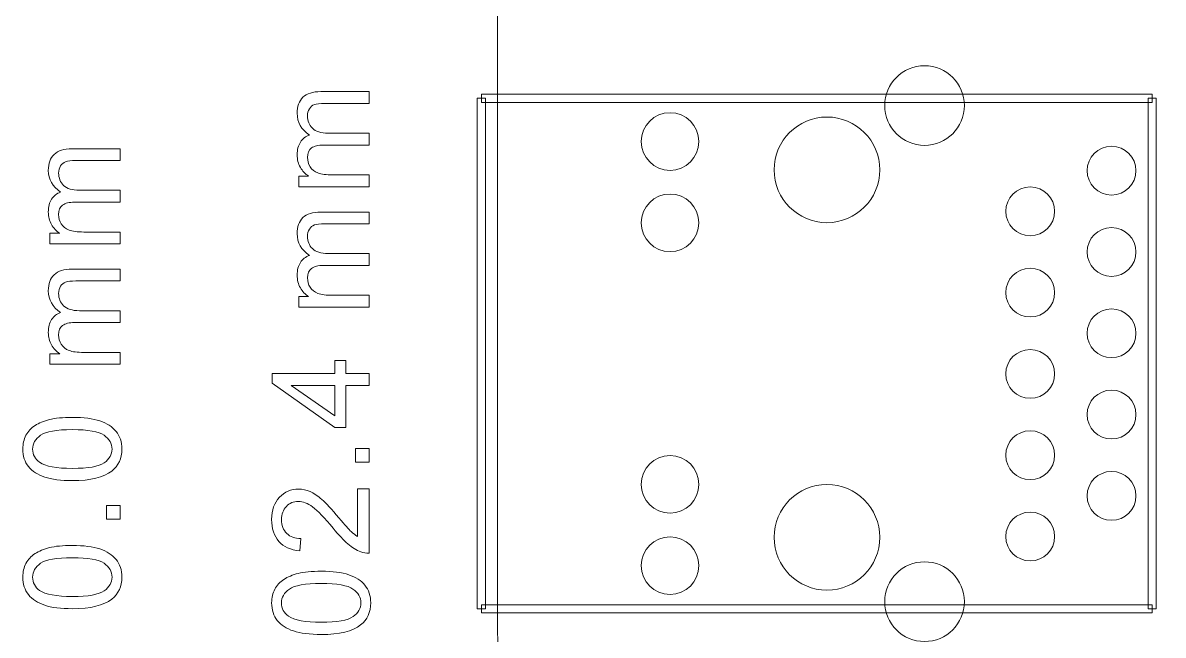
# Model space of a CAD drawing. Header units: millimetres. Extents: x -90 to 99, y -65 to 67.
# Drawn here: x -86.56 to -50.94, y -9.79 to 9.35 of the extents above; entities that cross this region are included whole.
import ezdxf

# ---------------------------------------------------------------- set-up
doc = ezdxf.new("R2010")
doc.units = ezdxf.units.MM
doc.header["$MEASUREMENT"] = 0
for name, color, linetype in [('BG_OUTLINE', 7, 'Continuous'), ('BG_SILKSCREEN_TOP', 7, 'Continuous'), ('PG_SILKSCREEN_TOP', 7, 'Continuous'), ('PIN_TOP', 7, 'Continuous')]:
    doc.layers.add(name, color=color, linetype=linetype)

msp = doc.modelspace()

# ---------------------------------------------------------------- linework, layer by layer
at = {"layer": 'BG_OUTLINE', "color": 3, "lineweight": 9}
msp.add_open_spline([(-71.7269, -61.8795), (-71.7269, -61.8795), (-71.7343, 42.2681), (-71.7343, 42.2681), (-71.7343, 42.2681), (-71.7348, 43.0066), (-71.4419, 43.715), (-70.92, 44.2375), (-70.92, 44.2375), (-70.3982, 44.76), (-69.6866, 45.0538), (-68.9482, 45.0543), (-68.9482, 45.0543), (-68.9482, 45.0543), (75.2046, 45.0543), (75.2046, 45.0543), (75.2046, 45.0543), (76.8319, 45.0552), (78.1763, 43.7805), (78.2661, 42.1556), (78.2661, 42.1556), (78.2661, 42.1556), (78.2661, 31.2814), (78.2661, 31.2814), (78.2661, 31.2814), (78.2661, 31.2814), (72.2646, 31.2814), (72.2646, 31.2814), (72.2646, 31.2814), (72.2646, 31.2814), (72.2646, 26.9814), (72.2646, 26.9814), (72.2646, 26.9814), (72.2646, 26.9814), (78.2661, 26.9814), (78.2661, 26.9814), (78.2661, 26.9814), (78.2661, 26.9814), (78.2661, 18.6553), (78.2661, 18.6553), (78.2661, 18.6553), (78.2661, 18.6553), (72.2496, 18.6553), (72.2496, 18.6553), (72.2496, 18.6553), (72.2496, 18.6553), (72.2496, 14.3553), (72.2496, 14.3553), (72.2496, 14.3553), (72.2496, 14.3553), (78.2661, 14.3553), (78.2661, 14.3553), (78.2661, 14.3553), (78.2661, 14.3553), (78.2661, 9.255), (78.2661, 9.255), (78.2661, 9.255), (78.2661, 9.255), (72.2648, 9.255), (72.2648, 9.255), (72.2648, 9.255), (72.2648, 9.255), (72.2648, 4.955), (72.2648, 4.955), (72.2648, 4.955), (72.2648, 4.955), (78.2661, 4.955), (78.2661, 4.955), (78.2661, 4.955), (78.2661, 4.955), (78.2661, -3.3762), (78.2661, -3.3762), (78.2661, -3.3762), (78.2661, -3.3762), (72.2445, -3.3762), (72.2445, -3.3762), (72.2445, -3.3762), (72.2445, -3.3762), (72.2445, -7.6762), (72.2445, -7.6762), (72.2445, -7.6762), (72.2445, -7.6762), (78.2661, -7.6762), (78.2661, -7.6762), (78.2661, -7.6762), (78.2661, -7.6762), (78.2661, -12.7615), (78.2661, -12.7615), (78.2661, -12.7615), (78.2661, -12.7615), (72.2651, -12.7615), (72.2651, -12.7615), (72.2651, -12.7615), (72.2651, -12.7615), (72.2651, -17.0615), (72.2651, -17.0615), (72.2651, -17.0615), (72.2651, -17.0615), (78.2661, -17.0615), (78.2661, -17.0615), (78.2661, -17.0615), (78.2661, -17.0615), (78.2661, -25.4097), (78.2661, -25.4097), (78.2661, -25.4097), (78.2661, -25.4097), (72.2656, -25.4097), (72.2656, -25.4097), (72.2656, -25.4097), (72.2656, -25.4097), (72.2656, -29.7097), (72.2656, -29.7097), (72.2656, -29.7097), (72.2656, -29.7097), (78.2661, -29.7097), (78.2661, -29.7097), (78.2661, -29.7097), (78.2661, -29.7097), (78.2661, -34.793), (78.2661, -34.793), (78.2661, -34.793), (78.2661, -34.793), (72.2679, -34.793), (72.2679, -34.793), (72.2679, -34.793), (72.2679, -34.793), (72.2679, -39.0929), (72.2679, -39.0929), (72.2679, -39.0929), (72.2679, -39.0929), (78.2661, -39.0929), (78.2661, -39.0929), (78.2661, -39.0929), (78.2661, -39.0929), (78.2661, -47.4269), (78.2661, -47.4269), (78.2661, -47.4269), (78.2661, -47.4269), (72.2679, -47.4269), (72.2679, -47.4269), (72.2679, -47.4269), (72.2679, -47.4269), (72.2679, -51.7269), (72.2679, -51.7269), (72.2679, -51.7269), (72.2679, -51.7269), (78.2661, -51.7269), (78.2661, -51.7269), (78.2661, -51.7269), (78.2661, -51.7269), (78.2661, -51.8138), (78.2661, -51.8138), (78.2661, -51.8138), (78.2661, -51.8138), (78.2656, -61.8468), (78.2656, -61.8468), (78.2656, -61.8468), (78.2661, -62.6669), (77.9407, -63.4536), (77.3612, -64.0339), (77.3612, -64.0339), (76.7817, -64.6142), (75.9915, -64.9405), (75.1713, -64.941), (75.1713, -64.941), (75.1713, -64.941), (-68.6609, -64.9456), (-68.6609, -64.9456), (-68.6609, -64.9456), (-69.4735, -64.9461), (-70.2531, -64.6237), (-70.8281, -64.0495), (-70.8281, -64.0495), (-71.4031, -63.4752), (-71.7264, -62.6922), (-71.7269, -61.8795)], degree=3, knots=[0, 0, 0, 0, 0.0227273, 0.0227273, 0.0227273, 0.0227273, 0.0454545, 0.0454545, 0.0454545, 0.0454545, 0.0681818, 0.0681818, 0.0681818, 0.0681818, 0.0909091, 0.0909091, 0.0909091, 0.0909091, 0.1136364, 0.1136364, 0.1136364, 0.1136364, 0.1363636, 0.1363636, 0.1363636, 0.1363636, 0.1590909, 0.1590909, 0.1590909, 0.1590909, 0.1818182, 0.1818182, 0.1818182, 0.1818182, 0.2045455, 0.2045455, 0.2045455, 0.2045455, 0.2272727, 0.2272727, 0.2272727, 0.2272727, 0.25, 0.25, 0.25, 0.25, 0.2727273, 0.2727273, 0.2727273, 0.2727273, 0.2954545, 0.2954545, 0.2954545, 0.2954545, 0.3181818, 0.3181818, 0.3181818, 0.3181818, 0.3409091, 0.3409091, 0.3409091, 0.3409091, 0.3636364, 0.3636364, 0.3636364, 0.3636364, 0.3863636, 0.3863636, 0.3863636, 0.3863636, 0.4090909, 0.4090909, 0.4090909, 0.4090909, 0.4318182, 0.4318182, 0.4318182, 0.4318182, 0.4545455, 0.4545455, 0.4545455, 0.4545455, 0.4772727, 0.4772727, 0.4772727, 0.4772727, 0.5, 0.5, 0.5, 0.5, 0.5227273, 0.5227273, 0.5227273, 0.5227273, 0.5454545, 0.5454545, 0.5454545, 0.5454545, 0.5681818, 0.5681818, 0.5681818, 0.5681818, 0.5909091, 0.5909091, 0.5909091, 0.5909091, 0.6136364, 0.6136364, 0.6136364, 0.6136364, 0.6363636, 0.6363636, 0.6363636, 0.6363636, 0.6590909, 0.6590909, 0.6590909, 0.6590909, 0.6818182, 0.6818182, 0.6818182, 0.6818182, 0.7045455, 0.7045455, 0.7045455, 0.7045455, 0.7272727, 0.7272727, 0.7272727, 0.7272727, 0.75, 0.75, 0.75, 0.75, 0.7727273, 0.7727273, 0.7727273, 0.7727273, 0.7954545, 0.7954545, 0.7954545, 0.7954545, 0.8181818, 0.8181818, 0.8181818, 0.8181818, 0.8409091, 0.8409091, 0.8409091, 0.8409091, 0.8636364, 0.8636364, 0.8636364, 0.8636364, 0.8863636, 0.8863636, 0.8863636, 0.8863636, 0.9090909, 0.9090909, 0.9090909, 0.9090909, 0.9318182, 0.9318182, 0.9318182, 0.9318182, 0.9545455, 0.9545455, 0.9545455, 0.9545455, 0.9772727, 0.9772727, 0.9772727, 0.9772727, 1, 1, 1, 1], dxfattribs=at)
at = {"layer": 'BG_SILKSCREEN_TOP', "color": 250, "lineweight": 9}
for points, knots in [([(-75.7486, 4.2223), (-75.7486, 4.2223), (-77.9436, 4.2223), (-77.9436, 4.2223), (-77.9436, 4.2223), (-77.9436, 4.2223), (-77.9436, 4.5546), (-77.9436, 4.5546), (-77.9436, 4.5546), (-77.9436, 4.5546), (-77.6359, 4.5546), (-77.6359, 4.5546), (-77.6359, 4.5546), (-77.7432, 4.6238), (-77.83, 4.7155), (-77.8949, 4.8298), (-77.8949, 4.8298), (-77.9605, 4.9441), (-77.9937, 5.0746), (-77.9937, 5.2207), (-77.9937, 5.2207), (-77.9937, 5.3829), (-77.9598, 5.5163), (-77.8921, 5.62), (-77.8921, 5.62), (-77.8243, 5.7244), (-77.7305, 5.7978), (-77.6091, 5.8401), (-77.6091, 5.8401), (-77.8653, 6.0144), (-77.9937, 6.2402), (-77.9937, 6.5182), (-77.9937, 6.5182), (-77.9937, 6.7362), (-77.933, 6.9034), (-77.8123, 7.0205), (-77.8123, 7.0205), (-77.6917, 7.1376), (-77.5061, 7.1962), (-77.2557, 7.1962), (-77.2557, 7.1962), (-77.2557, 7.1962), (-75.7486, 7.1962), (-75.7486, 7.1962), (-75.7486, 7.1962), (-75.7486, 7.1962), (-75.7486, 6.8265), (-75.7486, 6.8265), (-75.7486, 6.8265), (-75.7486, 6.8265), (-77.1315, 6.8265), (-77.1315, 6.8265), (-77.1315, 6.8265), (-77.2803, 6.8265), (-77.3876, 6.8145), (-77.4532, 6.7905), (-77.4532, 6.7905), (-77.5181, 6.7658), (-77.571, 6.7221), (-77.6113, 6.6593), (-77.6113, 6.6593), (-77.6508, 6.5958), (-77.6712, 6.521), (-77.6712, 6.4356), (-77.6712, 6.4356), (-77.6712, 6.2811), (-77.6197, 6.1534), (-77.5167, 6.0511), (-77.5167, 6.0511), (-77.4144, 5.9495), (-77.25, 5.898), (-77.0242, 5.898), (-77.0242, 5.898), (-77.0242, 5.898), (-75.7486, 5.898), (-75.7486, 5.898), (-75.7486, 5.898), (-75.7486, 5.898), (-75.7486, 5.5262), (-75.7486, 5.5262), (-75.7486, 5.5262), (-75.7486, 5.5262), (-77.1745, 5.5262), (-77.1745, 5.5262), (-77.1745, 5.5262), (-77.3403, 5.5262), (-77.4645, 5.4958), (-77.547, 5.4351), (-77.547, 5.4351), (-77.6296, 5.3745), (-77.6712, 5.2757), (-77.6712, 5.1374), (-77.6712, 5.1374), (-77.6712, 5.033), (-77.6437, 4.9363), (-77.588, 4.8474), (-77.588, 4.8474), (-77.5329, 4.7585), (-77.4525, 4.6936), (-77.3467, 4.6541), (-77.3467, 4.6541), (-77.2401, 4.6139), (-77.087, 4.5941), (-76.8874, 4.5941), (-76.8874, 4.5941), (-76.8874, 4.5941), (-75.7486, 4.5941), (-75.7486, 4.5941), (-75.7486, 4.5941), (-75.7486, 4.5941), (-75.7486, 4.2223), (-75.7486, 4.2223)], [0, 0, 0, 0, 0.0357143, 0.0357143, 0.0357143, 0.0357143, 0.0714286, 0.0714286, 0.0714286, 0.0714286, 0.1071429, 0.1071429, 0.1071429, 0.1071429, 0.1428571, 0.1428571, 0.1428571, 0.1428571, 0.1785714, 0.1785714, 0.1785714, 0.1785714, 0.2142857, 0.2142857, 0.2142857, 0.2142857, 0.25, 0.25, 0.25, 0.25, 0.2857143, 0.2857143, 0.2857143, 0.2857143, 0.3214286, 0.3214286, 0.3214286, 0.3214286, 0.3571429, 0.3571429, 0.3571429, 0.3571429, 0.3928571, 0.3928571, 0.3928571, 0.3928571, 0.4285714, 0.4285714, 0.4285714, 0.4285714, 0.4642857, 0.4642857, 0.4642857, 0.4642857, 0.5, 0.5, 0.5, 0.5, 0.5357143, 0.5357143, 0.5357143, 0.5357143, 0.5714286, 0.5714286, 0.5714286, 0.5714286, 0.6071429, 0.6071429, 0.6071429, 0.6071429, 0.6428571, 0.6428571, 0.6428571, 0.6428571, 0.6785714, 0.6785714, 0.6785714, 0.6785714, 0.7142857, 0.7142857, 0.7142857, 0.7142857, 0.75, 0.75, 0.75, 0.75, 0.7857143, 0.7857143, 0.7857143, 0.7857143, 0.8214286, 0.8214286, 0.8214286, 0.8214286, 0.8571429, 0.8571429, 0.8571429, 0.8571429, 0.8928571, 0.8928571, 0.8928571, 0.8928571, 0.9285714, 0.9285714, 0.9285714, 0.9285714, 0.9642857, 0.9642857, 0.9642857, 0.9642857, 1, 1, 1, 1]), ([(-83.5223, 2.4379), (-83.5223, 2.4379), (-85.7173, 2.4379), (-85.7173, 2.4379), (-85.7173, 2.4379), (-85.7173, 2.4379), (-85.7173, 2.7702), (-85.7173, 2.7702), (-85.7173, 2.7702), (-85.7173, 2.7702), (-85.4096, 2.7702), (-85.4096, 2.7702), (-85.4096, 2.7702), (-85.5169, 2.8394), (-85.6037, 2.9311), (-85.6686, 3.0454), (-85.6686, 3.0454), (-85.7342, 3.1597), (-85.7674, 3.2902), (-85.7674, 3.4363), (-85.7674, 3.4363), (-85.7674, 3.5985), (-85.7335, 3.7319), (-85.6658, 3.8356), (-85.6658, 3.8356), (-85.598, 3.94), (-85.5042, 4.0134), (-85.3828, 4.0557), (-85.3828, 4.0557), (-85.639, 4.23), (-85.7674, 4.4558), (-85.7674, 4.7338), (-85.7674, 4.7338), (-85.7674, 4.9518), (-85.7067, 5.119), (-85.586, 5.2361), (-85.586, 5.2361), (-85.4654, 5.3532), (-85.2798, 5.4118), (-85.0294, 5.4118), (-85.0294, 5.4118), (-85.0294, 5.4118), (-83.5223, 5.4118), (-83.5223, 5.4118), (-83.5223, 5.4118), (-83.5223, 5.4118), (-83.5223, 5.0421), (-83.5223, 5.0421), (-83.5223, 5.0421), (-83.5223, 5.0421), (-84.9052, 5.0421), (-84.9052, 5.0421), (-84.9052, 5.0421), (-85.054, 5.0421), (-85.1613, 5.0301), (-85.2269, 5.0061), (-85.2269, 5.0061), (-85.2918, 4.9814), (-85.3447, 4.9377), (-85.3849, 4.8749), (-85.3849, 4.8749), (-85.4245, 4.8114), (-85.4449, 4.7366), (-85.4449, 4.6512), (-85.4449, 4.6512), (-85.4449, 4.4967), (-85.3934, 4.369), (-85.2903, 4.2667), (-85.2903, 4.2667), (-85.188, 4.1651), (-85.0236, 4.1136), (-84.7979, 4.1136), (-84.7979, 4.1136), (-84.7979, 4.1136), (-83.5223, 4.1136), (-83.5223, 4.1136), (-83.5223, 4.1136), (-83.5223, 4.1136), (-83.5223, 3.7418), (-83.5223, 3.7418), (-83.5223, 3.7418), (-83.5223, 3.7418), (-84.9482, 3.7418), (-84.9482, 3.7418), (-84.9482, 3.7418), (-85.114, 3.7418), (-85.2382, 3.7114), (-85.3207, 3.6507), (-85.3207, 3.6507), (-85.4033, 3.5901), (-85.4449, 3.4913), (-85.4449, 3.353), (-85.4449, 3.353), (-85.4449, 3.2486), (-85.4174, 3.1519), (-85.3617, 3.063), (-85.3617, 3.063), (-85.3066, 2.9741), (-85.2261, 2.9092), (-85.1204, 2.8697), (-85.1204, 2.8697), (-85.0138, 2.8295), (-84.8607, 2.8097), (-84.6611, 2.8097), (-84.6611, 2.8097), (-84.6611, 2.8097), (-83.5223, 2.8097), (-83.5223, 2.8097), (-83.5223, 2.8097), (-83.5223, 2.8097), (-83.5223, 2.4379), (-83.5223, 2.4379)], [0, 0, 0, 0, 0.0357143, 0.0357143, 0.0357143, 0.0357143, 0.0714286, 0.0714286, 0.0714286, 0.0714286, 0.1071429, 0.1071429, 0.1071429, 0.1071429, 0.1428571, 0.1428571, 0.1428571, 0.1428571, 0.1785714, 0.1785714, 0.1785714, 0.1785714, 0.2142857, 0.2142857, 0.2142857, 0.2142857, 0.25, 0.25, 0.25, 0.25, 0.2857143, 0.2857143, 0.2857143, 0.2857143, 0.3214286, 0.3214286, 0.3214286, 0.3214286, 0.3571429, 0.3571429, 0.3571429, 0.3571429, 0.3928571, 0.3928571, 0.3928571, 0.3928571, 0.4285714, 0.4285714, 0.4285714, 0.4285714, 0.4642857, 0.4642857, 0.4642857, 0.4642857, 0.5, 0.5, 0.5, 0.5, 0.5357143, 0.5357143, 0.5357143, 0.5357143, 0.5714286, 0.5714286, 0.5714286, 0.5714286, 0.6071429, 0.6071429, 0.6071429, 0.6071429, 0.6428571, 0.6428571, 0.6428571, 0.6428571, 0.6785714, 0.6785714, 0.6785714, 0.6785714, 0.7142857, 0.7142857, 0.7142857, 0.7142857, 0.75, 0.75, 0.75, 0.75, 0.7857143, 0.7857143, 0.7857143, 0.7857143, 0.8214286, 0.8214286, 0.8214286, 0.8214286, 0.8571429, 0.8571429, 0.8571429, 0.8571429, 0.8928571, 0.8928571, 0.8928571, 0.8928571, 0.9285714, 0.9285714, 0.9285714, 0.9285714, 0.9642857, 0.9642857, 0.9642857, 0.9642857, 1, 1, 1, 1]), ([(-75.7486, 0.4609), (-75.7486, 0.4609), (-77.9436, 0.4609), (-77.9436, 0.4609), (-77.9436, 0.4609), (-77.9436, 0.4609), (-77.9436, 0.7932), (-77.9436, 0.7932), (-77.9436, 0.7932), (-77.9436, 0.7932), (-77.6359, 0.7932), (-77.6359, 0.7932), (-77.6359, 0.7932), (-77.7432, 0.8623), (-77.83, 0.954), (-77.8949, 1.0683), (-77.8949, 1.0683), (-77.9605, 1.1826), (-77.9937, 1.3131), (-77.9937, 1.4592), (-77.9937, 1.4592), (-77.9937, 1.6214), (-77.9598, 1.7548), (-77.8921, 1.8585), (-77.8921, 1.8585), (-77.8243, 1.9629), (-77.7305, 2.0363), (-77.6091, 2.0786), (-77.6091, 2.0786), (-77.8653, 2.2529), (-77.9937, 2.4787), (-77.9937, 2.7567), (-77.9937, 2.7567), (-77.9937, 2.9747), (-77.933, 3.1419), (-77.8123, 3.259), (-77.8123, 3.259), (-77.6917, 3.3761), (-77.5061, 3.4347), (-77.2557, 3.4347), (-77.2557, 3.4347), (-77.2557, 3.4347), (-75.7486, 3.4347), (-75.7486, 3.4347), (-75.7486, 3.4347), (-75.7486, 3.4347), (-75.7486, 3.065), (-75.7486, 3.065), (-75.7486, 3.065), (-75.7486, 3.065), (-77.1315, 3.065), (-77.1315, 3.065), (-77.1315, 3.065), (-77.2803, 3.065), (-77.3876, 3.053), (-77.4532, 3.029), (-77.4532, 3.029), (-77.5181, 3.0043), (-77.571, 2.9606), (-77.6113, 2.8978), (-77.6113, 2.8978), (-77.6508, 2.8343), (-77.6712, 2.7595), (-77.6712, 2.6741), (-77.6712, 2.6741), (-77.6712, 2.5196), (-77.6197, 2.3919), (-77.5167, 2.2896), (-77.5167, 2.2896), (-77.4144, 2.188), (-77.25, 2.1365), (-77.0242, 2.1365), (-77.0242, 2.1365), (-77.0242, 2.1365), (-75.7486, 2.1365), (-75.7486, 2.1365), (-75.7486, 2.1365), (-75.7486, 2.1365), (-75.7486, 1.7647), (-75.7486, 1.7647), (-75.7486, 1.7647), (-75.7486, 1.7647), (-77.1745, 1.7647), (-77.1745, 1.7647), (-77.1745, 1.7647), (-77.3403, 1.7647), (-77.4645, 1.7343), (-77.547, 1.6736), (-77.547, 1.6736), (-77.6296, 1.613), (-77.6712, 1.5142), (-77.6712, 1.3759), (-77.6712, 1.3759), (-77.6712, 1.2715), (-77.6437, 1.1748), (-77.588, 1.0859), (-77.588, 1.0859), (-77.5329, 0.997), (-77.4525, 0.9321), (-77.3467, 0.8926), (-77.3467, 0.8926), (-77.2401, 0.8524), (-77.087, 0.8326), (-76.8874, 0.8326), (-76.8874, 0.8326), (-76.8874, 0.8326), (-75.7486, 0.8326), (-75.7486, 0.8326), (-75.7486, 0.8326), (-75.7486, 0.8326), (-75.7486, 0.4609), (-75.7486, 0.4609)], [0, 0, 0, 0, 0.0357143, 0.0357143, 0.0357143, 0.0357143, 0.0714286, 0.0714286, 0.0714286, 0.0714286, 0.1071429, 0.1071429, 0.1071429, 0.1071429, 0.1428571, 0.1428571, 0.1428571, 0.1428571, 0.1785714, 0.1785714, 0.1785714, 0.1785714, 0.2142857, 0.2142857, 0.2142857, 0.2142857, 0.25, 0.25, 0.25, 0.25, 0.2857143, 0.2857143, 0.2857143, 0.2857143, 0.3214286, 0.3214286, 0.3214286, 0.3214286, 0.3571429, 0.3571429, 0.3571429, 0.3571429, 0.3928571, 0.3928571, 0.3928571, 0.3928571, 0.4285714, 0.4285714, 0.4285714, 0.4285714, 0.4642857, 0.4642857, 0.4642857, 0.4642857, 0.5, 0.5, 0.5, 0.5, 0.5357143, 0.5357143, 0.5357143, 0.5357143, 0.5714286, 0.5714286, 0.5714286, 0.5714286, 0.6071429, 0.6071429, 0.6071429, 0.6071429, 0.6428571, 0.6428571, 0.6428571, 0.6428571, 0.6785714, 0.6785714, 0.6785714, 0.6785714, 0.7142857, 0.7142857, 0.7142857, 0.7142857, 0.75, 0.75, 0.75, 0.75, 0.7857143, 0.7857143, 0.7857143, 0.7857143, 0.8214286, 0.8214286, 0.8214286, 0.8214286, 0.8571429, 0.8571429, 0.8571429, 0.8571429, 0.8928571, 0.8928571, 0.8928571, 0.8928571, 0.9285714, 0.9285714, 0.9285714, 0.9285714, 0.9642857, 0.9642857, 0.9642857, 0.9642857, 1, 1, 1, 1]), ([(-83.5223, -1.3235), (-83.5223, -1.3235), (-85.7173, -1.3235), (-85.7173, -1.3235), (-85.7173, -1.3235), (-85.7173, -1.3235), (-85.7173, -0.9912), (-85.7173, -0.9912), (-85.7173, -0.9912), (-85.7173, -0.9912), (-85.4096, -0.9912), (-85.4096, -0.9912), (-85.4096, -0.9912), (-85.5169, -0.922), (-85.6037, -0.8303), (-85.6686, -0.716), (-85.6686, -0.716), (-85.7342, -0.6017), (-85.7674, -0.4712), (-85.7674, -0.3251), (-85.7674, -0.3251), (-85.7674, -0.1629), (-85.7335, -0.0295), (-85.6658, 0.0742), (-85.6658, 0.0742), (-85.598, 0.1786), (-85.5042, 0.252), (-85.3828, 0.2943), (-85.3828, 0.2943), (-85.639, 0.4686), (-85.7674, 0.6944), (-85.7674, 0.9723), (-85.7674, 0.9723), (-85.7674, 1.1903), (-85.7067, 1.3575), (-85.586, 1.4746), (-85.586, 1.4746), (-85.4654, 1.5917), (-85.2798, 1.6503), (-85.0294, 1.6503), (-85.0294, 1.6503), (-85.0294, 1.6503), (-83.5223, 1.6503), (-83.5223, 1.6503), (-83.5223, 1.6503), (-83.5223, 1.6503), (-83.5223, 1.2806), (-83.5223, 1.2806), (-83.5223, 1.2806), (-83.5223, 1.2806), (-84.9052, 1.2806), (-84.9052, 1.2806), (-84.9052, 1.2806), (-85.054, 1.2806), (-85.1613, 1.2686), (-85.2269, 1.2446), (-85.2269, 1.2446), (-85.2918, 1.2199), (-85.3447, 1.1762), (-85.3849, 1.1134), (-85.3849, 1.1134), (-85.4245, 1.0499), (-85.4449, 0.9751), (-85.4449, 0.8897), (-85.4449, 0.8897), (-85.4449, 0.7353), (-85.3934, 0.6076), (-85.2903, 0.5053), (-85.2903, 0.5053), (-85.188, 0.4037), (-85.0236, 0.3522), (-84.7979, 0.3522), (-84.7979, 0.3522), (-84.7979, 0.3522), (-83.5223, 0.3522), (-83.5223, 0.3522), (-83.5223, 0.3522), (-83.5223, 0.3522), (-83.5223, -0.0196), (-83.5223, -0.0196), (-83.5223, -0.0196), (-83.5223, -0.0196), (-84.9482, -0.0196), (-84.9482, -0.0196), (-84.9482, -0.0196), (-85.114, -0.0196), (-85.2382, -0.05), (-85.3207, -0.1107), (-85.3207, -0.1107), (-85.4033, -0.1713), (-85.4449, -0.2701), (-85.4449, -0.4084), (-85.4449, -0.4084), (-85.4449, -0.5128), (-85.4174, -0.6095), (-85.3617, -0.6984), (-85.3617, -0.6984), (-85.3066, -0.7873), (-85.2261, -0.8522), (-85.1204, -0.8917), (-85.1204, -0.8917), (-85.0138, -0.9319), (-84.8607, -0.9517), (-84.6611, -0.9517), (-84.6611, -0.9517), (-84.6611, -0.9517), (-83.5223, -0.9517), (-83.5223, -0.9517), (-83.5223, -0.9517), (-83.5223, -0.9517), (-83.5223, -1.3235), (-83.5223, -1.3235)], [0, 0, 0, 0, 0.0357143, 0.0357143, 0.0357143, 0.0357143, 0.0714286, 0.0714286, 0.0714286, 0.0714286, 0.1071429, 0.1071429, 0.1071429, 0.1071429, 0.1428571, 0.1428571, 0.1428571, 0.1428571, 0.1785714, 0.1785714, 0.1785714, 0.1785714, 0.2142857, 0.2142857, 0.2142857, 0.2142857, 0.25, 0.25, 0.25, 0.25, 0.2857143, 0.2857143, 0.2857143, 0.2857143, 0.3214286, 0.3214286, 0.3214286, 0.3214286, 0.3571429, 0.3571429, 0.3571429, 0.3571429, 0.3928571, 0.3928571, 0.3928571, 0.3928571, 0.4285714, 0.4285714, 0.4285714, 0.4285714, 0.4642857, 0.4642857, 0.4642857, 0.4642857, 0.5, 0.5, 0.5, 0.5, 0.5357143, 0.5357143, 0.5357143, 0.5357143, 0.5714286, 0.5714286, 0.5714286, 0.5714286, 0.6071429, 0.6071429, 0.6071429, 0.6071429, 0.6428571, 0.6428571, 0.6428571, 0.6428571, 0.6785714, 0.6785714, 0.6785714, 0.6785714, 0.7142857, 0.7142857, 0.7142857, 0.7142857, 0.75, 0.75, 0.75, 0.75, 0.7857143, 0.7857143, 0.7857143, 0.7857143, 0.8214286, 0.8214286, 0.8214286, 0.8214286, 0.8571429, 0.8571429, 0.8571429, 0.8571429, 0.8928571, 0.8928571, 0.8928571, 0.8928571, 0.9285714, 0.9285714, 0.9285714, 0.9285714, 0.9642857, 0.9642857, 0.9642857, 0.9642857, 1, 1, 1, 1]), ([(-75.7486, -1.981), (-75.7486, -1.981), (-76.4739, -1.981), (-76.4739, -1.981), (-76.4739, -1.981), (-76.4739, -1.981), (-76.4739, -3.2955), (-76.4739, -3.2955), (-76.4739, -3.2955), (-76.4739, -3.2955), (-76.8154, -3.2955), (-76.8154, -3.2955), (-76.8154, -3.2955), (-76.8154, -3.2955), (-78.7789, -1.9126), (-78.7789, -1.9126), (-78.7789, -1.9126), (-78.7789, -1.9126), (-78.7789, -1.6085), (-78.7789, -1.6085), (-78.7789, -1.6085), (-78.7789, -1.6085), (-76.8154, -1.6085), (-76.8154, -1.6085), (-76.8154, -1.6085), (-76.8154, -1.6085), (-76.8154, -1.1993), (-76.8154, -1.1993), (-76.8154, -1.1993), (-76.8154, -1.1993), (-76.4739, -1.1993), (-76.4739, -1.1993), (-76.4739, -1.1993), (-76.4739, -1.1993), (-76.4739, -1.6085), (-76.4739, -1.6085), (-76.4739, -1.6085), (-76.4739, -1.6085), (-75.7486, -1.6085), (-75.7486, -1.6085), (-75.7486, -1.6085), (-75.7486, -1.6085), (-75.7486, -1.981), (-75.7486, -1.981)], [0, 0, 0, 0, 0.0909091, 0.0909091, 0.0909091, 0.0909091, 0.1818182, 0.1818182, 0.1818182, 0.1818182, 0.2727273, 0.2727273, 0.2727273, 0.2727273, 0.3636364, 0.3636364, 0.3636364, 0.3636364, 0.4545455, 0.4545455, 0.4545455, 0.4545455, 0.5454545, 0.5454545, 0.5454545, 0.5454545, 0.6363636, 0.6363636, 0.6363636, 0.6363636, 0.7272727, 0.7272727, 0.7272727, 0.7272727, 0.8181818, 0.8181818, 0.8181818, 0.8181818, 0.9090909, 0.9090909, 0.9090909, 0.9090909, 1, 1, 1, 1]), ([(-76.8154, -1.981), (-76.8154, -1.981), (-78.1813, -1.981), (-78.1813, -1.981), (-78.1813, -1.981), (-78.1813, -1.981), (-76.8154, -2.9293), (-76.8154, -2.9293), (-76.8154, -2.9293), (-76.8154, -2.9293), (-76.8154, -1.981), (-76.8154, -1.981)], [0, 0, 0, 0, 0.3333333, 0.3333333, 0.3333333, 0.3333333, 0.6666667, 0.6666667, 0.6666667, 0.6666667, 1, 1, 1, 1]), ([(-85.0167, -4.9578), (-85.3751, -4.9578), (-85.6636, -4.9211), (-85.8817, -4.847), (-85.8817, -4.847), (-86.1004, -4.7737), (-86.2689, -4.6636), (-86.3875, -4.5183), (-86.3875, -4.5183), (-86.5061, -4.3729), (-86.5646, -4.1902), (-86.5646, -3.97), (-86.5646, -3.97), (-86.5646, -3.8071), (-86.5322, -3.6645), (-86.4666, -3.5418), (-86.4666, -3.5418), (-86.4016, -3.419), (-86.307, -3.3181), (-86.1836, -3.2377), (-86.1836, -3.2377), (-86.0602, -3.158), (-85.9099, -3.0952), (-85.7328, -3.05), (-85.7328, -3.05), (-85.5557, -3.0042), (-85.3172, -2.9816), (-85.0167, -2.9816), (-85.0167, -2.9816), (-84.6611, -2.9816), (-84.3746, -3.0183), (-84.1559, -3.0909), (-84.1559, -3.0909), (-83.9372, -3.1643), (-83.7685, -3.2737), (-83.6493, -3.419), (-83.6493, -3.419), (-83.5301, -3.5644), (-83.4708, -3.7478), (-83.4708, -3.97), (-83.4708, -3.97), (-83.4708, -4.2621), (-83.5752, -4.4914), (-83.7848, -4.658), (-83.7848, -4.658), (-84.0366, -4.8576), (-84.448, -4.9578), (-85.0167, -4.9578)], [0, 0, 0, 0, 0.0833333, 0.0833333, 0.0833333, 0.0833333, 0.1666667, 0.1666667, 0.1666667, 0.1666667, 0.25, 0.25, 0.25, 0.25, 0.3333333, 0.3333333, 0.3333333, 0.3333333, 0.4166667, 0.4166667, 0.4166667, 0.4166667, 0.5, 0.5, 0.5, 0.5, 0.5833333, 0.5833333, 0.5833333, 0.5833333, 0.6666667, 0.6666667, 0.6666667, 0.6666667, 0.75, 0.75, 0.75, 0.75, 0.8333333, 0.8333333, 0.8333333, 0.8333333, 0.9166667, 0.9166667, 0.9166667, 0.9166667, 1, 1, 1, 1]), ([(-85.0167, -4.5754), (-84.5192, -4.5754), (-84.1883, -4.5168), (-84.0232, -4.4004), (-84.0232, -4.4004), (-83.8588, -4.284), (-83.7763, -4.1408), (-83.7763, -3.97), (-83.7763, -3.97), (-83.7763, -3.7986), (-83.8596, -3.6554), (-84.0247, -3.539), (-84.0247, -3.539), (-84.1897, -3.4225), (-84.5206, -3.364), (-85.0167, -3.364), (-85.0167, -3.364), (-85.5155, -3.364), (-85.8471, -3.4225), (-86.0108, -3.539), (-86.0108, -3.539), (-86.1752, -3.6554), (-86.2569, -3.8), (-86.2569, -3.9736), (-86.2569, -3.9736), (-86.2569, -4.145), (-86.1843, -4.2812), (-86.0397, -4.3835), (-86.0397, -4.3835), (-85.8556, -4.5112), (-85.5141, -4.5754), (-85.0167, -4.5754)], [0, 0, 0, 0, 0.125, 0.125, 0.125, 0.125, 0.25, 0.25, 0.25, 0.25, 0.375, 0.375, 0.375, 0.375, 0.5, 0.5, 0.5, 0.5, 0.625, 0.625, 0.625, 0.625, 0.75, 0.75, 0.75, 0.75, 0.875, 0.875, 0.875, 0.875, 1, 1, 1, 1]), ([(-75.7486, -4.376), (-75.7486, -4.376), (-76.1726, -4.376), (-76.1726, -4.376), (-76.1726, -4.376), (-76.1726, -4.376), (-76.1726, -3.9519), (-76.1726, -3.9519), (-76.1726, -3.9519), (-76.1726, -3.9519), (-75.7486, -3.9519), (-75.7486, -3.9519), (-75.7486, -3.9519), (-75.7486, -3.9519), (-75.7486, -4.376), (-75.7486, -4.376)], [0, 0, 0, 0, 0.25, 0.25, 0.25, 0.25, 0.5, 0.5, 0.5, 0.5, 0.75, 0.75, 0.75, 0.75, 1, 1, 1, 1]), ([(-76.1063, -5.2186), (-76.1063, -5.2186), (-75.7486, -5.2186), (-75.7486, -5.2186), (-75.7486, -5.2186), (-75.7486, -5.2186), (-75.7486, -7.2217), (-75.7486, -7.2217), (-75.7486, -7.2217), (-75.8382, -7.2245), (-75.9243, -7.2104), (-76.0068, -7.1787), (-76.0068, -7.1787), (-76.1437, -7.1279), (-76.2778, -7.046), (-76.4097, -6.9338), (-76.4097, -6.9338), (-76.5423, -6.8209), (-76.6954, -6.6587), (-76.869, -6.447), (-76.869, -6.447), (-77.1392, -6.1175), (-77.353, -5.8946), (-77.5111, -5.7788), (-77.5111, -5.7788), (-77.6683, -5.6631), (-77.818, -5.6053), (-77.9584, -5.6053), (-77.9584, -5.6053), (-78.1058, -5.6053), (-78.23, -5.6582), (-78.3316, -5.7633), (-78.3316, -5.7633), (-78.4325, -5.8692), (-78.4833, -6.0067), (-78.4833, -6.1761), (-78.4833, -6.1761), (-78.4833, -6.3553), (-78.4297, -6.4985), (-78.3217, -6.6057), (-78.3217, -6.6057), (-78.2145, -6.7137), (-78.0656, -6.768), (-77.8758, -6.7694), (-77.8758, -6.7694), (-77.8758, -6.7694), (-77.9146, -7.1518), (-77.9146, -7.1518), (-77.9146, -7.1518), (-78.2004, -7.1257), (-78.4177, -7.027), (-78.5673, -6.8562), (-78.5673, -6.8562), (-78.7168, -6.6855), (-78.7909, -6.4555), (-78.7909, -6.1676), (-78.7909, -6.1676), (-78.7909, -5.8769), (-78.7105, -5.6469), (-78.5496, -5.4776), (-78.5496, -5.4776), (-78.3881, -5.3075), (-78.1884, -5.2229), (-77.9499, -5.2229), (-77.9499, -5.2229), (-77.8286, -5.2229), (-77.7093, -5.2476), (-77.5921, -5.2977), (-77.5921, -5.2977), (-77.4751, -5.347), (-77.3516, -5.4296), (-77.2225, -5.5446), (-77.2225, -5.5446), (-77.0927, -5.6596), (-76.9149, -5.8508), (-76.6891, -6.1182), (-76.6891, -6.1182), (-76.5014, -6.3412), (-76.3744, -6.4844), (-76.3074, -6.5479), (-76.3074, -6.5479), (-76.2411, -6.6114), (-76.174, -6.6636), (-76.1063, -6.7052), (-76.1063, -6.7052), (-76.1063, -6.7052), (-76.1063, -5.2186), (-76.1063, -5.2186)], [0, 0, 0, 0, 0.0454545, 0.0454545, 0.0454545, 0.0454545, 0.0909091, 0.0909091, 0.0909091, 0.0909091, 0.1363636, 0.1363636, 0.1363636, 0.1363636, 0.1818182, 0.1818182, 0.1818182, 0.1818182, 0.2272727, 0.2272727, 0.2272727, 0.2272727, 0.2727273, 0.2727273, 0.2727273, 0.2727273, 0.3181818, 0.3181818, 0.3181818, 0.3181818, 0.3636364, 0.3636364, 0.3636364, 0.3636364, 0.4090909, 0.4090909, 0.4090909, 0.4090909, 0.4545455, 0.4545455, 0.4545455, 0.4545455, 0.5, 0.5, 0.5, 0.5, 0.5454545, 0.5454545, 0.5454545, 0.5454545, 0.5909091, 0.5909091, 0.5909091, 0.5909091, 0.6363636, 0.6363636, 0.6363636, 0.6363636, 0.6818182, 0.6818182, 0.6818182, 0.6818182, 0.7272727, 0.7272727, 0.7272727, 0.7272727, 0.7727273, 0.7727273, 0.7727273, 0.7727273, 0.8181818, 0.8181818, 0.8181818, 0.8181818, 0.8636364, 0.8636364, 0.8636364, 0.8636364, 0.9090909, 0.9090909, 0.9090909, 0.9090909, 0.9545455, 0.9545455, 0.9545455, 0.9545455, 1, 1, 1, 1]), ([(-83.5223, -6.1604), (-83.5223, -6.1604), (-83.9463, -6.1604), (-83.9463, -6.1604), (-83.9463, -6.1604), (-83.9463, -6.1604), (-83.9463, -5.7363), (-83.9463, -5.7363), (-83.9463, -5.7363), (-83.9463, -5.7363), (-83.5223, -5.7363), (-83.5223, -5.7363), (-83.5223, -5.7363), (-83.5223, -5.7363), (-83.5223, -6.1604), (-83.5223, -6.1604)], [0, 0, 0, 0, 0.25, 0.25, 0.25, 0.25, 0.5, 0.5, 0.5, 0.5, 0.75, 0.75, 0.75, 0.75, 1, 1, 1, 1]), ([(-85.0167, -8.9588), (-85.3751, -8.9588), (-85.6636, -8.9221), (-85.8817, -8.848), (-85.8817, -8.848), (-86.1004, -8.7747), (-86.2689, -8.6646), (-86.3875, -8.5193), (-86.3875, -8.5193), (-86.5061, -8.3739), (-86.5646, -8.1912), (-86.5646, -7.971), (-86.5646, -7.971), (-86.5646, -7.8081), (-86.5322, -7.6655), (-86.4666, -7.5428), (-86.4666, -7.5428), (-86.4016, -7.42), (-86.307, -7.3191), (-86.1836, -7.2387), (-86.1836, -7.2387), (-86.0602, -7.159), (-85.9099, -7.0962), (-85.7328, -7.051), (-85.7328, -7.051), (-85.5557, -7.0052), (-85.3172, -6.9826), (-85.0167, -6.9826), (-85.0167, -6.9826), (-84.6611, -6.9826), (-84.3746, -7.0193), (-84.1559, -7.0919), (-84.1559, -7.0919), (-83.9372, -7.1653), (-83.7685, -7.2747), (-83.6493, -7.42), (-83.6493, -7.42), (-83.5301, -7.5654), (-83.4708, -7.7488), (-83.4708, -7.971), (-83.4708, -7.971), (-83.4708, -8.2631), (-83.5752, -8.4924), (-83.7848, -8.659), (-83.7848, -8.659), (-84.0366, -8.8586), (-84.448, -8.9588), (-85.0167, -8.9588)], [0, 0, 0, 0, 0.0833333, 0.0833333, 0.0833333, 0.0833333, 0.1666667, 0.1666667, 0.1666667, 0.1666667, 0.25, 0.25, 0.25, 0.25, 0.3333333, 0.3333333, 0.3333333, 0.3333333, 0.4166667, 0.4166667, 0.4166667, 0.4166667, 0.5, 0.5, 0.5, 0.5, 0.5833333, 0.5833333, 0.5833333, 0.5833333, 0.6666667, 0.6666667, 0.6666667, 0.6666667, 0.75, 0.75, 0.75, 0.75, 0.8333333, 0.8333333, 0.8333333, 0.8333333, 0.9166667, 0.9166667, 0.9166667, 0.9166667, 1, 1, 1, 1]), ([(-85.0167, -8.5764), (-84.5192, -8.5764), (-84.1883, -8.5178), (-84.0232, -8.4014), (-84.0232, -8.4014), (-83.8588, -8.285), (-83.7763, -8.1418), (-83.7763, -7.971), (-83.7763, -7.971), (-83.7763, -7.7996), (-83.8596, -7.6564), (-84.0247, -7.54), (-84.0247, -7.54), (-84.1897, -7.4235), (-84.5206, -7.365), (-85.0167, -7.365), (-85.0167, -7.365), (-85.5155, -7.365), (-85.8471, -7.4235), (-86.0108, -7.54), (-86.0108, -7.54), (-86.1752, -7.6564), (-86.2569, -7.801), (-86.2569, -7.9746), (-86.2569, -7.9746), (-86.2569, -8.146), (-86.1843, -8.2822), (-86.0397, -8.3845), (-86.0397, -8.3845), (-85.8556, -8.5122), (-85.5141, -8.5764), (-85.0167, -8.5764)], [0, 0, 0, 0, 0.125, 0.125, 0.125, 0.125, 0.25, 0.25, 0.25, 0.25, 0.375, 0.375, 0.375, 0.375, 0.5, 0.5, 0.5, 0.5, 0.625, 0.625, 0.625, 0.625, 0.75, 0.75, 0.75, 0.75, 0.875, 0.875, 0.875, 0.875, 1, 1, 1, 1]), ([(-77.243, -9.764), (-77.6014, -9.764), (-77.8899, -9.7273), (-78.108, -9.6532), (-78.108, -9.6532), (-78.3267, -9.5799), (-78.4953, -9.4698), (-78.6138, -9.3245), (-78.6138, -9.3245), (-78.7324, -9.1791), (-78.7909, -8.9964), (-78.7909, -8.7762), (-78.7909, -8.7762), (-78.7909, -8.6133), (-78.7585, -8.4707), (-78.6929, -8.348), (-78.6929, -8.348), (-78.6279, -8.2252), (-78.5334, -8.1243), (-78.4099, -8.0439), (-78.4099, -8.0439), (-78.2865, -7.9642), (-78.1362, -7.9014), (-77.9591, -7.8562), (-77.9591, -7.8562), (-77.782, -7.8104), (-77.5435, -7.7878), (-77.243, -7.7878), (-77.243, -7.7878), (-76.8874, -7.7878), (-76.6009, -7.8245), (-76.3822, -7.8971), (-76.3822, -7.8971), (-76.1635, -7.9705), (-75.9948, -8.0799), (-75.8755, -8.2252), (-75.8755, -8.2252), (-75.7564, -8.3706), (-75.697, -8.554), (-75.697, -8.7762), (-75.697, -8.7762), (-75.697, -9.0683), (-75.8015, -9.2976), (-76.0111, -9.4642), (-76.0111, -9.4642), (-76.2629, -9.6638), (-76.6743, -9.764), (-77.243, -9.764)], [0, 0, 0, 0, 0.0833333, 0.0833333, 0.0833333, 0.0833333, 0.1666667, 0.1666667, 0.1666667, 0.1666667, 0.25, 0.25, 0.25, 0.25, 0.3333333, 0.3333333, 0.3333333, 0.3333333, 0.4166667, 0.4166667, 0.4166667, 0.4166667, 0.5, 0.5, 0.5, 0.5, 0.5833333, 0.5833333, 0.5833333, 0.5833333, 0.6666667, 0.6666667, 0.6666667, 0.6666667, 0.75, 0.75, 0.75, 0.75, 0.8333333, 0.8333333, 0.8333333, 0.8333333, 0.9166667, 0.9166667, 0.9166667, 0.9166667, 1, 1, 1, 1]), ([(-77.243, -9.3816), (-76.7455, -9.3816), (-76.4146, -9.323), (-76.2495, -9.2066), (-76.2495, -9.2066), (-76.0851, -9.0902), (-76.0026, -8.947), (-76.0026, -8.7762), (-76.0026, -8.7762), (-76.0026, -8.6048), (-76.0859, -8.4616), (-76.251, -8.3452), (-76.251, -8.3452), (-76.4161, -8.2287), (-76.747, -8.1702), (-77.243, -8.1702), (-77.243, -8.1702), (-77.7418, -8.1702), (-78.0734, -8.2287), (-78.2371, -8.3452), (-78.2371, -8.3452), (-78.4015, -8.4616), (-78.4833, -8.6062), (-78.4833, -8.7798), (-78.4833, -8.7798), (-78.4833, -8.9512), (-78.4106, -9.0874), (-78.2659, -9.1897), (-78.2659, -9.1897), (-78.0819, -9.3174), (-77.7404, -9.3816), (-77.243, -9.3816)], [0, 0, 0, 0, 0.125, 0.125, 0.125, 0.125, 0.25, 0.25, 0.25, 0.25, 0.375, 0.375, 0.375, 0.375, 0.5, 0.5, 0.5, 0.5, 0.625, 0.625, 0.625, 0.625, 0.75, 0.75, 0.75, 0.75, 0.875, 0.875, 0.875, 0.875, 1, 1, 1, 1])]:
    msp.add_open_spline(points, degree=3, knots=knots, dxfattribs=at)
at = {"layer": 'PG_SILKSCREEN_TOP', "color": 6, "lineweight": 9}
for points in [[(-72.3668, 6.9873), (-72.3668, 6.9873), (-72.1128, 6.9873), (-72.1128, 6.9873), (-72.1128, 6.9873), (-72.1128, 6.9873), (-72.1128, -8.9637), (-72.1128, -8.9637), (-72.1128, -8.9637), (-72.1128, -8.9637), (-72.3668, -8.9637), (-72.3668, -8.9637), (-72.3668, -8.9637), (-72.3668, -8.9637), (-72.3668, 6.9873), (-72.3668, 6.9873)], [(-51.2847, 7.1143), (-51.2847, 7.1143), (-51.2847, 6.8603), (-51.2847, 6.8603), (-51.2847, 6.8603), (-51.2847, 6.8603), (-72.2398, 6.8603), (-72.2398, 6.8603), (-72.2398, 6.8603), (-72.2398, 6.8603), (-72.2398, 7.1143), (-72.2398, 7.1143), (-72.2398, 7.1143), (-72.2398, 7.1143), (-51.2847, 7.1143), (-51.2847, 7.1143)], [(-51.1577, -8.9637), (-51.1577, -8.9637), (-51.4117, -8.9637), (-51.4117, -8.9637), (-51.4117, -8.9637), (-51.4117, -8.9637), (-51.4117, 6.9873), (-51.4117, 6.9873), (-51.4117, 6.9873), (-51.4117, 6.9873), (-51.1577, 6.9873), (-51.1577, 6.9873), (-51.1577, 6.9873), (-51.1577, 6.9873), (-51.1577, -8.9637), (-51.1577, -8.9637)], [(-72.2398, -9.0907), (-72.2398, -9.0907), (-72.2398, -8.8367), (-72.2398, -8.8367), (-72.2398, -8.8367), (-72.2398, -8.8367), (-51.2847, -8.8367), (-51.2847, -8.8367), (-51.2847, -8.8367), (-51.2847, -8.8367), (-51.2847, -9.0907), (-51.2847, -9.0907), (-51.2847, -9.0907), (-51.2847, -9.0907), (-72.2398, -9.0907), (-72.2398, -9.0907)]]:
    msp.add_open_spline(points, degree=3, knots=[0, 0, 0, 0, 0.25, 0.25, 0.25, 0.25, 0.5, 0.5, 0.5, 0.5, 0.75, 0.75, 0.75, 0.75, 1, 1, 1, 1], dxfattribs=at)
at = {"layer": 'PIN_TOP', "lineweight": 9}
for points in [[(-57.15, 6.7615), (-57.15, 7.4489), (-57.7072, 8.0061), (-58.3947, 8.0061), (-58.3947, 8.0061), (-59.0821, 8.0061), (-59.6393, 7.4489), (-59.6393, 6.7615), (-59.6393, 6.7615), (-59.6393, 6.0741), (-59.0821, 5.5169), (-58.3947, 5.5169), (-58.3947, 5.5169), (-57.7072, 5.5169), (-57.15, 6.0741), (-57.15, 6.7615)], [(-65.4446, 5.6365), (-65.4446, 6.1336), (-65.8476, 6.5366), (-66.3447, 6.5366), (-66.3447, 6.5366), (-66.8417, 6.5366), (-67.2447, 6.1336), (-67.2447, 5.6365), (-67.2447, 5.6365), (-67.2447, 5.1394), (-66.8418, 4.7365), (-66.3447, 4.7365), (-66.3447, 4.7365), (-65.8476, 4.7365), (-65.4446, 5.1394), (-65.4446, 5.6365)], [(-59.7948, 4.7516), (-59.7948, 5.6628), (-60.5335, 6.4016), (-61.4447, 6.4016), (-61.4447, 6.4016), (-62.356, 6.4016), (-63.0947, 5.6628), (-63.0947, 4.7516), (-63.0947, 4.7516), (-63.0947, 3.8403), (-62.356, 3.1016), (-61.4448, 3.1016), (-61.4448, 3.1016), (-60.5335, 3.1016), (-59.7948, 3.8403), (-59.7948, 4.7516)], [(-51.7927, 4.7267), (-51.7927, 5.1475), (-52.1338, 5.4887), (-52.5546, 5.4887), (-52.5546, 5.4887), (-52.9755, 5.4887), (-53.3166, 5.1475), (-53.3166, 4.7267), (-53.3166, 4.7267), (-53.3167, 4.3059), (-52.9755, 3.9647), (-52.5547, 3.9647), (-52.5547, 3.9647), (-52.1338, 3.9647), (-51.7927, 4.3058), (-51.7927, 4.7267)], [(-65.4446, 3.0965), (-65.4446, 3.5936), (-65.8476, 3.9966), (-66.3447, 3.9966), (-66.3447, 3.9966), (-66.8417, 3.9966), (-67.2447, 3.5936), (-67.2447, 3.0965), (-67.2447, 3.0965), (-67.2447, 2.5994), (-66.8418, 2.1965), (-66.3447, 2.1965), (-66.3447, 2.1965), (-65.8476, 2.1965), (-65.4446, 2.5994), (-65.4446, 3.0965)], [(-54.3327, 3.4567), (-54.3327, 3.8775), (-54.6738, 4.2187), (-55.0946, 4.2187), (-55.0946, 4.2187), (-55.5155, 4.2187), (-55.8566, 3.8775), (-55.8566, 3.4567), (-55.8566, 3.4567), (-55.8567, 3.0359), (-55.5155, 2.6947), (-55.0947, 2.6947), (-55.0947, 2.6947), (-54.6738, 2.6947), (-54.3327, 3.0358), (-54.3327, 3.4567)], [(-51.7927, 2.1867), (-51.7927, 2.6075), (-52.1338, 2.9487), (-52.5546, 2.9487), (-52.5546, 2.9487), (-52.9755, 2.9487), (-53.3166, 2.6075), (-53.3166, 2.1867), (-53.3166, 2.1867), (-53.3167, 1.7659), (-52.9755, 1.4247), (-52.5547, 1.4247), (-52.5547, 1.4247), (-52.1338, 1.4247), (-51.7927, 1.7658), (-51.7927, 2.1867)], [(-54.3327, 0.9167), (-54.3327, 1.3375), (-54.6738, 1.6787), (-55.0946, 1.6787), (-55.0946, 1.6787), (-55.5155, 1.6787), (-55.8566, 1.3375), (-55.8566, 0.9167), (-55.8566, 0.9167), (-55.8567, 0.496), (-55.5155, 0.1548), (-55.0947, 0.1548), (-55.0947, 0.1548), (-54.6738, 0.1548), (-54.3327, 0.4959), (-54.3327, 0.9167)], [(-51.7927, -0.3532), (-51.7927, 0.0676), (-52.1338, 0.4088), (-52.5546, 0.4088), (-52.5546, 0.4088), (-52.9755, 0.4088), (-53.3166, 0.0676), (-53.3166, -0.3532), (-53.3166, -0.3532), (-53.3167, -0.774), (-52.9755, -1.1152), (-52.5547, -1.1152), (-52.5547, -1.1152), (-52.1338, -1.1152), (-51.7927, -0.7741), (-51.7927, -0.3532)], [(-54.3327, -1.6231), (-54.3327, -1.2024), (-54.6738, -0.8612), (-55.0946, -0.8612), (-55.0946, -0.8612), (-55.5155, -0.8612), (-55.8566, -1.2024), (-55.8566, -1.6231), (-55.8566, -1.6231), (-55.8567, -2.0439), (-55.5155, -2.3851), (-55.0947, -2.3851), (-55.0947, -2.3851), (-54.6738, -2.3851), (-54.3327, -2.044), (-54.3327, -1.6231)], [(-51.7927, -2.8931), (-51.7927, -2.4723), (-52.1338, -2.1311), (-52.5546, -2.1311), (-52.5546, -2.1311), (-52.9755, -2.1311), (-53.3166, -2.4723), (-53.3166, -2.8931), (-53.3166, -2.8931), (-53.3167, -3.3139), (-52.9755, -3.6551), (-52.5547, -3.6551), (-52.5547, -3.6551), (-52.1338, -3.6551), (-51.7927, -3.314), (-51.7927, -2.8931)], [(-54.3327, -4.1631), (-54.3327, -3.7423), (-54.6738, -3.4011), (-55.0946, -3.4011), (-55.0946, -3.4011), (-55.5155, -3.4011), (-55.8566, -3.7423), (-55.8566, -4.1631), (-55.8566, -4.1631), (-55.8567, -4.5839), (-55.5155, -4.9251), (-55.0947, -4.9251), (-55.0947, -4.9251), (-54.6738, -4.9251), (-54.3327, -4.584), (-54.3327, -4.1631)], [(-65.4446, -5.0732), (-65.4446, -4.5761), (-65.8476, -4.1731), (-66.3447, -4.1731), (-66.3447, -4.1731), (-66.8417, -4.1731), (-67.2447, -4.5761), (-67.2447, -5.0732), (-67.2447, -5.0732), (-67.2447, -5.5703), (-66.8418, -5.9732), (-66.3447, -5.9732), (-66.3447, -5.9732), (-65.8476, -5.9732), (-65.4446, -5.5703), (-65.4446, -5.0732)], [(-51.7927, -5.4331), (-51.7927, -5.0123), (-52.1338, -4.6711), (-52.5546, -4.6711), (-52.5546, -4.6711), (-52.9755, -4.6711), (-53.3166, -5.0123), (-53.3166, -5.4331), (-53.3166, -5.4331), (-53.3167, -5.8539), (-52.9755, -6.1951), (-52.5547, -6.1951), (-52.5547, -6.1951), (-52.1338, -6.1951), (-51.7927, -5.854), (-51.7927, -5.4331)], [(-59.7948, -6.7283), (-59.7948, -5.817), (-60.5335, -5.0783), (-61.4447, -5.0783), (-61.4447, -5.0783), (-62.356, -5.0783), (-63.0947, -5.817), (-63.0947, -6.7282), (-63.0947, -6.7282), (-63.0947, -7.6395), (-62.356, -8.3782), (-61.4448, -8.3782), (-61.4448, -8.3782), (-60.5335, -8.3782), (-59.7948, -7.6395), (-59.7948, -6.7283)], [(-54.3327, -6.7031), (-54.3327, -6.2823), (-54.6738, -5.9411), (-55.0946, -5.9411), (-55.0946, -5.9411), (-55.5155, -5.9411), (-55.8566, -6.2823), (-55.8566, -6.7031), (-55.8566, -6.7031), (-55.8567, -7.1239), (-55.5155, -7.4651), (-55.0947, -7.4651), (-55.0947, -7.4651), (-54.6738, -7.4651), (-54.3327, -7.124), (-54.3327, -6.7031)], [(-65.4446, -7.6132), (-65.4446, -7.1161), (-65.8476, -6.7131), (-66.3447, -6.7131), (-66.3447, -6.7131), (-66.8417, -6.7131), (-67.2447, -7.1161), (-67.2447, -7.6132), (-67.2447, -7.6132), (-67.2447, -8.1103), (-66.8418, -8.5132), (-66.3447, -8.5132), (-66.3447, -8.5132), (-65.8476, -8.5132), (-65.4446, -8.1103), (-65.4446, -7.6132)], [(-57.15, -8.7382), (-57.15, -8.0508), (-57.7072, -7.4936), (-58.3947, -7.4936), (-58.3947, -7.4936), (-59.0821, -7.4936), (-59.6393, -8.0508), (-59.6393, -8.7382), (-59.6393, -8.7382), (-59.6393, -9.4255), (-59.0821, -9.9828), (-58.3947, -9.9828), (-58.3947, -9.9828), (-57.7072, -9.9828), (-57.15, -9.4255), (-57.15, -8.7382)]]:
    msp.add_open_spline(points, degree=3, knots=[0, 0, 0, 0, 0.25, 0.25, 0.25, 0.25, 0.5, 0.5, 0.5, 0.5, 0.75, 0.75, 0.75, 0.75, 1, 1, 1, 1], dxfattribs=at)

doc.saveas('drawing.dxf')
